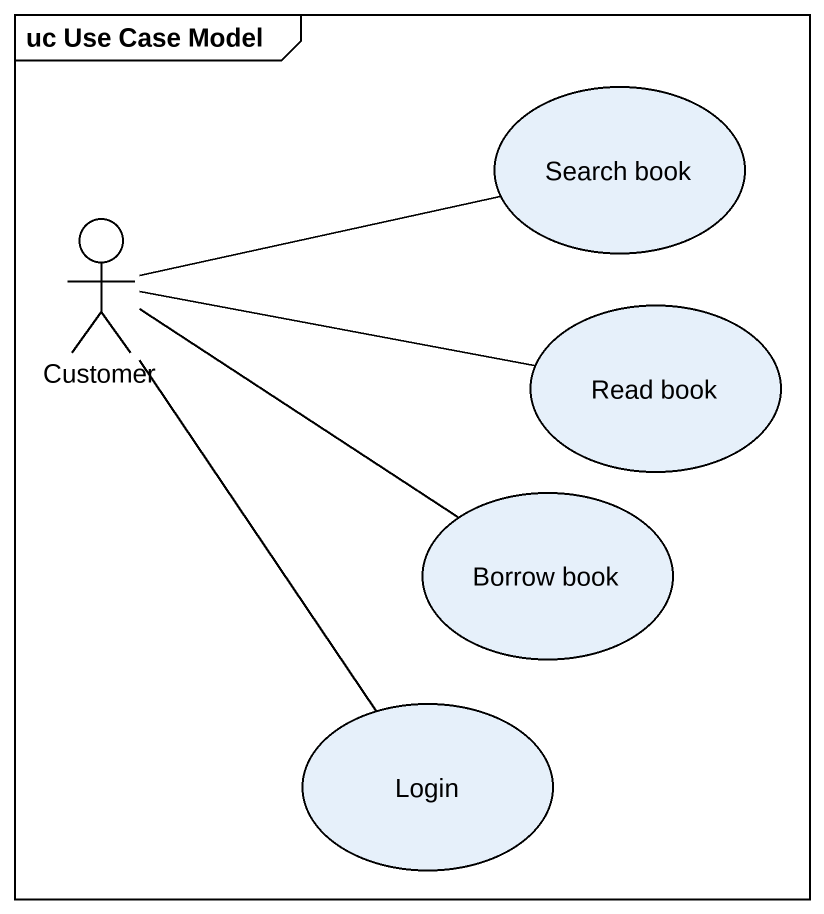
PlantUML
@startuml
mainframe uc Use Case Model
usecase "Search book" as Search_book
actor Customer
usecase "Read book" as Read_book
usecase "Borrow book" as Borrow_book
usecase Login
Search_book -left- Customer
Read_book -left- Customer
Borrow_book -left- Customer
Login -up- Customer
@enduml
